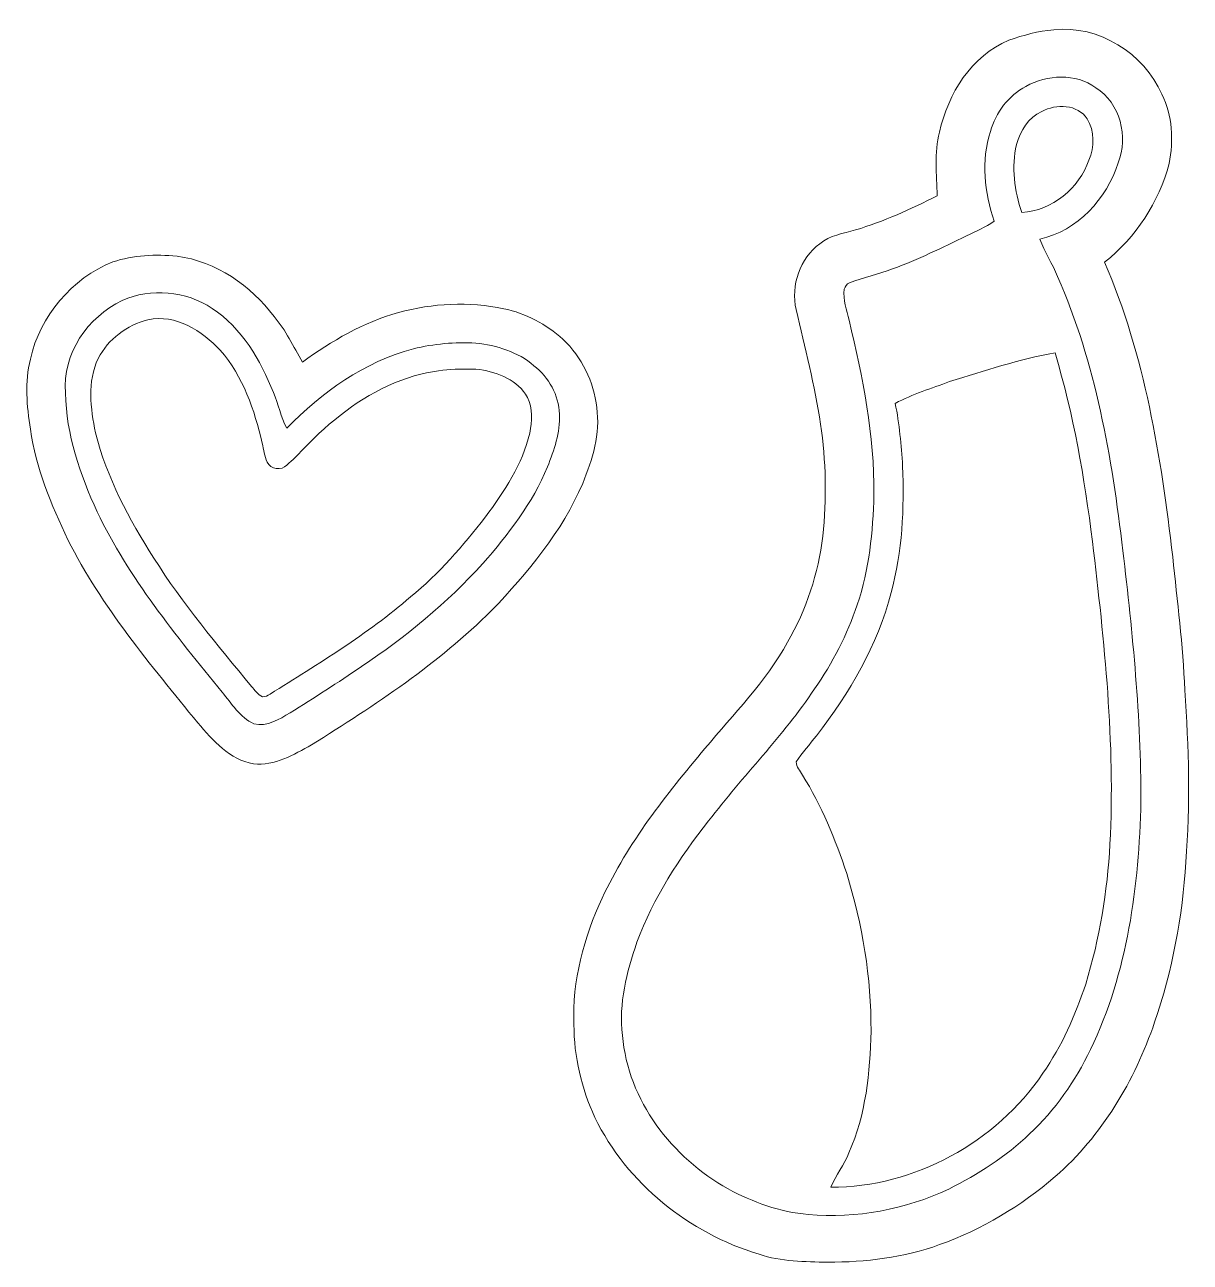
# Model space of a CAD drawing. Header units: centimetres. Extents: x -15.6 to 15.6, y -16.5 to 16.6.
import ezdxf

# ---------------------------------------------------------------- set-up
doc = ezdxf.new("R2010")
doc.units = ezdxf.units.CM
doc.header["$MEASUREMENT"] = 0
doc.layers.add('Layer 1', color=7, linetype='Continuous')

msp = doc.modelspace()

# ---------------------------------------------------------------- linework, layer by layer
at = {"layer": 'Layer 1', "color": 8, "lineweight": 9}
for points, knots in [([(10.7122, 16.16344), (11.09778, 16.30243), (11.49925, 16.4125), (11.90917, 16.4439), (11.90917, 16.4439), (13.11356, 16.57866), (14.31935, 15.81666), (14.80054, 14.72128), (14.80054, 14.72128), (15.07994, 14.15296), (15.11204, 13.48797), (14.99351, 12.87449), (14.99351, 12.87449), (14.71728, 11.84473), (14.10945, 10.89929), (13.26666, 10.24277), (13.26666, 10.24277), (14.34193, 7.75392), (14.77796, 5.052), (15.08664, 2.37581), (15.08664, 2.37581), (15.21153, 1.19084), (15.35863, 0.00726), (15.41155, -1.18371), (15.41155, -1.18371), (15.5188, -2.71124), (15.55584, -4.24688), (15.43483, -5.77476), (15.43483, -5.77476), (15.35158, -7.22962), (15.07782, -8.6753), (14.60475, -10.05396), (14.60475, -10.05396), (14.06676, -11.61218), (13.2021, -13.08785), (11.94622, -14.1737), (11.94622, -14.1737), (11.03675, -14.95475), (9.99535, -15.58975), (8.86258, -15.98943), (8.86258, -15.98943), (7.90938, -16.34046), (6.88597, -16.45511), (5.87562, -16.45934), (5.87562, -16.45934), (5.26072, -16.44171), (4.63172, -16.44171), (4.04152, -16.24697), (4.04152, -16.24697), (2.17251, -15.68076), (0.51833, -14.35961), (-0.3428, -12.59396), (-0.3428, -12.59396), (-0.69981, -11.81855), (-0.9023, -10.96942), (-0.89983, -10.11427), (-0.89983, -10.11427), (-0.95698, -8.94483), (-0.63278, -7.79054), (-0.14842, -6.73679), (-0.14842, -6.73679), (0.54162, -5.26606), (1.5562, -3.97913), (2.5976, -2.7437), (2.5976, -2.7437), (3.36031, -1.82083), (4.22567, -0.9657), (4.80141, 0.09547), (4.80141, 0.09547), (5.30658, 0.96154), (5.62232, 1.93309), (5.74544, 2.92722), (5.74544, 2.92722), (5.8481, 3.9217), (5.83117, 4.92958), (5.68441, 5.91877), (5.68441, 5.91877), (5.52954, 6.94994), (5.27131, 7.96171), (5.03248, 8.97559), (5.03248, 8.97559), (4.88995, 9.61659), (5.12596, 10.34507), (5.66571, 10.73313), (5.66571, 10.73313), (5.93135, 10.95573), (6.29013, 11.00618), (6.61292, 11.10002), (6.61292, 11.10002), (7.37457, 11.32015), (8.09423, 11.66235), (8.80226, 12.01512), (8.80226, 12.01512), (8.77862, 12.58027), (8.71653, 13.15671), (8.85976, 13.71128), (8.85976, 13.71128), (9.09083, 14.73751), (9.70643, 15.75033), (10.7122, 16.16344), (10.7122, 16.16344), (10.7122, 16.16344), (10.7122, 16.16344), (10.7122, 16.16344)], [0, 0, 0, 0, 0.03703704, 0.03703704, 0.03703704, 0.03703704, 0.07407407, 0.07407407, 0.07407407, 0.07407407, 0.11111111, 0.11111111, 0.11111111, 0.11111111, 0.14814815, 0.14814815, 0.14814815, 0.14814815, 0.18518519, 0.18518519, 0.18518519, 0.18518519, 0.22222222, 0.22222222, 0.22222222, 0.22222222, 0.25925926, 0.25925926, 0.25925926, 0.25925926, 0.2962963, 0.2962963, 0.2962963, 0.2962963, 0.33333333, 0.33333333, 0.33333333, 0.33333333, 0.37037037, 0.37037037, 0.37037037, 0.37037037, 0.40740741, 0.40740741, 0.40740741, 0.40740741, 0.44444444, 0.44444444, 0.44444444, 0.44444444, 0.48148148, 0.48148148, 0.48148148, 0.48148148, 0.51851852, 0.51851852, 0.51851852, 0.51851852, 0.55555556, 0.55555556, 0.55555556, 0.55555556, 0.59259259, 0.59259259, 0.59259259, 0.59259259, 0.62962963, 0.62962963, 0.62962963, 0.62962963, 0.66666667, 0.66666667, 0.66666667, 0.66666667, 0.7037037, 0.7037037, 0.7037037, 0.7037037, 0.74074074, 0.74074074, 0.74074074, 0.74074074, 0.77777778, 0.77777778, 0.77777778, 0.77777778, 0.81481481, 0.81481481, 0.81481481, 0.81481481, 0.85185185, 0.85185185, 0.85185185, 0.85185185, 0.88888889, 0.88888889, 0.88888889, 0.88888889, 0.92592593, 0.92592593, 0.92592593, 0.92592593, 1, 1, 1, 1]), ([(11.16693, 14.93224), (10.70197, 14.68812), (10.36048, 14.2341), (10.22043, 13.73174), (10.22043, 13.73174), (9.96572, 12.9521), (10.06238, 12.09591), (10.32308, 11.33144), (10.32308, 11.33144), (10.09131, 11.1741), (9.83061, 11.06862), (9.58084, 10.94444), (9.58084, 10.94444), (8.9349, 10.62483), (8.28368, 10.31261), (7.60811, 10.06038), (7.60811, 10.06038), (7.22922, 9.91998), (6.83411, 9.83072), (6.45523, 9.69138), (6.45523, 9.69138), (6.38503, 9.65963), (6.34234, 9.58836), (6.31659, 9.5185), (6.31659, 9.5185), (6.28131, 9.23488), (6.37691, 8.96148), (6.44429, 8.69125), (6.44429, 8.69125), (6.8133, 7.16478), (7.12551, 5.60974), (7.10998, 4.03212), (7.10998, 4.03212), (7.08705, 3.03975), (6.98016, 2.03963), (6.66584, 1.09348), (6.66584, 1.09348), (6.3875, 0.29796), (6.00932, -0.4644), (5.52213, -1.15301), (5.52213, -1.15301), (4.68993, -2.41315), (3.60408, -3.4743), (2.69568, -4.67586), (2.69568, -4.67586), (1.91322, -5.66046), (1.21895, -6.7315), (0.7808, -7.91613), (0.7808, -7.91613), (0.50246, -8.71023), (0.2915, -9.55301), (0.39627, -10.4018), (0.39627, -10.4018), (0.53668, -12.14346), (1.72236, -13.66711), (3.21743, -14.50108), (3.21743, -14.50108), (3.87925, -14.85632), (4.60209, -15.12973), (5.35738, -15.183), (5.35738, -15.183), (6.63726, -15.29694), (7.94536, -15.05564), (9.10494, -14.50425), (9.10494, -14.50425), (9.88776, -14.11655), (10.63423, -13.64136), (11.26535, -13.03423), (11.26535, -13.03423), (11.94339, -12.39499), (12.4902, -11.6217), (12.89307, -10.78315), (12.89307, -10.78315), (13.88191, -8.7254), (14.19165, -6.41329), (14.23715, -4.15234), (14.23715, -4.15234), (14.2435, -1.91502), (14.01914, 0.3149), (13.75808, 2.53457), (13.75808, 2.53457), (13.46175, 5.0266), (13.03348, 7.54261), (12.0143, 9.85329), (12.0143, 9.85329), (11.87601, 10.1969), (11.66823, 10.50841), (11.53982, 10.85625), (11.53982, 10.85625), (12.55052, 11.08167), (13.32064, 11.92763), (13.63355, 12.88895), (13.63355, 12.88895), (13.90307, 13.58675), (13.69247, 14.48986), (13.03524, 14.89555), (13.03524, 14.89555), (12.49337, 15.28996), (11.7349, 15.25362), (11.16693, 14.93224)], [0, 0, 0, 0, 0.03846154, 0.03846154, 0.03846154, 0.03846154, 0.07692308, 0.07692308, 0.07692308, 0.07692308, 0.11538462, 0.11538462, 0.11538462, 0.11538462, 0.15384615, 0.15384615, 0.15384615, 0.15384615, 0.19230769, 0.19230769, 0.19230769, 0.19230769, 0.23076923, 0.23076923, 0.23076923, 0.23076923, 0.26923077, 0.26923077, 0.26923077, 0.26923077, 0.30769231, 0.30769231, 0.30769231, 0.30769231, 0.34615385, 0.34615385, 0.34615385, 0.34615385, 0.38461538, 0.38461538, 0.38461538, 0.38461538, 0.42307692, 0.42307692, 0.42307692, 0.42307692, 0.46153846, 0.46153846, 0.46153846, 0.46153846, 0.5, 0.5, 0.5, 0.5, 0.53846154, 0.53846154, 0.53846154, 0.53846154, 0.57692308, 0.57692308, 0.57692308, 0.57692308, 0.61538462, 0.61538462, 0.61538462, 0.61538462, 0.65384615, 0.65384615, 0.65384615, 0.65384615, 0.69230769, 0.69230769, 0.69230769, 0.69230769, 0.73076923, 0.73076923, 0.73076923, 0.73076923, 0.76923077, 0.76923077, 0.76923077, 0.76923077, 0.80769231, 0.80769231, 0.80769231, 0.80769231, 0.84615385, 0.84615385, 0.84615385, 0.84615385, 0.88461538, 0.88461538, 0.88461538, 0.88461538, 0.92307692, 0.92307692, 0.92307692, 0.92307692, 1, 1, 1, 1]), ([(11.59062, 14.26338), (11.9755, 14.4694), (12.54417, 14.46093), (12.80593, 14.06688), (12.80593, 14.06688), (12.99996, 13.73844), (13.00243, 13.31335), (12.84862, 12.96762), (12.84862, 12.96762), (12.59321, 12.20351), (11.86437, 11.62495), (11.05757, 11.5618), (11.05757, 11.5618), (10.8646, 12.14459), (10.77782, 12.77783), (10.91681, 13.38214), (10.91681, 13.38214), (11.01982, 13.74479), (11.23396, 14.10533), (11.59062, 14.26338)], [0, 0, 0, 0, 0.16666667, 0.16666667, 0.16666667, 0.16666667, 0.33333333, 0.33333333, 0.33333333, 0.33333333, 0.5, 0.5, 0.5, 0.5, 0.66666667, 0.66666667, 0.66666667, 0.66666667, 1, 1, 1, 1]), ([(-13.21425, 10.247), (-12.66462, 10.43009), (-12.07266, 10.45196), (-11.5001, 10.40115), (-11.5001, 10.40115), (-10.458, 10.26041), (-9.53478, 9.6187), (-8.90754, 8.79215), (-8.90754, 8.79215), (-8.59603, 8.42489), (-8.39213, 7.98675), (-8.15153, 7.57365), (-8.15153, 7.57365), (-7.36766, 8.13562), (-6.52417, 8.63692), (-5.58719, 8.89374), (-5.58719, 8.89374), (-4.67491, 9.14845), (-3.70089, 9.18937), (-2.77238, 8.99817), (-2.77238, 8.99817), (-2.18571, 8.87152), (-1.63749, 8.58471), (-1.19405, 8.18078), (-1.19405, 8.18078), (-0.69381, 7.70418), (-0.3622, 7.05013), (-0.29412, 6.3601), (-0.29412, 6.3601), (-0.18405, 5.66407), (-0.40524, 4.97086), (-0.66806, 4.33515), (-0.66806, 4.33515), (-1.21698, 3.04116), (-2.13773, 1.94932), (-3.09905, 0.94143), (-3.09905, 0.94143), (-4.52427, -0.47357), (-6.2102, -1.5887), (-7.90918, -2.64457), (-7.90918, -2.64457), (-8.38296, -2.91021), (-8.89096, -3.21713), (-9.45928, -3.15327), (-9.45928, -3.15327), (-10.09499, -3.04568), (-10.54231, -2.52321), (-10.94342, -2.06213), (-10.94342, -2.06213), (-12.20283, -0.51167), (-13.5067, 1.03491), (-14.41369, 2.82703), (-14.41369, 2.82703), (-14.85819, 3.76824), (-15.27976, 4.74331), (-15.411, 5.78472), (-15.411, 5.78472), (-15.51612, 6.39996), (-15.56587, 7.04131), (-15.41629, 7.65338), (-15.41629, 7.65338), (-15.157, 8.80238), (-14.30962, 9.8092), (-13.21425, 10.247), (-13.21425, 10.247), (-13.21425, 10.247), (-13.21425, 10.247), (-13.21425, 10.247)], [0, 0, 0, 0, 0.05555556, 0.05555556, 0.05555556, 0.05555556, 0.11111111, 0.11111111, 0.11111111, 0.11111111, 0.16666667, 0.16666667, 0.16666667, 0.16666667, 0.22222222, 0.22222222, 0.22222222, 0.22222222, 0.27777778, 0.27777778, 0.27777778, 0.27777778, 0.33333333, 0.33333333, 0.33333333, 0.33333333, 0.38888889, 0.38888889, 0.38888889, 0.38888889, 0.44444444, 0.44444444, 0.44444444, 0.44444444, 0.5, 0.5, 0.5, 0.5, 0.55555556, 0.55555556, 0.55555556, 0.55555556, 0.61111111, 0.61111111, 0.61111111, 0.61111111, 0.66666667, 0.66666667, 0.66666667, 0.66666667, 0.72222222, 0.72222222, 0.72222222, 0.72222222, 0.77777778, 0.77777778, 0.77777778, 0.77777778, 0.83333333, 0.83333333, 0.83333333, 0.83333333, 0.88888889, 0.88888889, 0.88888889, 0.88888889, 1, 1, 1, 1]), ([(-12.96131, 9.21689), (-13.881, 8.78227), (-14.57138, 7.78673), (-14.47755, 6.7485), (-14.47755, 6.7485), (-14.4585, 5.63937), (-14.09161, 4.57292), (-13.63123, 3.57562), (-13.63123, 3.57562), (-12.78386, 1.80468), (-11.53009, 0.27433), (-10.29537, -1.23663), (-10.29537, -1.23663), (-10.04101, -1.54214), (-9.82264, -1.91467), (-9.44623, -2.0833), (-9.44623, -2.0833), (-9.09028, -2.17855), (-8.77383, -1.95665), (-8.47821, -1.79437), (-8.47821, -1.79437), (-7.84003, -1.38797), (-7.20009, -0.98368), (-6.57673, -0.55505), (-6.57673, -0.55505), (-5.39034, 0.22847), (-4.29215, 1.14779), (-3.33153, 2.19697), (-3.33153, 2.19697), (-2.65279, 2.97907), (-2.00262, 3.80987), (-1.60786, 4.77577), (-1.60786, 4.77577), (-1.43041, 5.22345), (-1.26708, 5.69405), (-1.28965, 6.183), (-1.28965, 6.183), (-1.29918, 6.68959), (-1.57752, 7.16549), (-1.9684, 7.47664), (-1.9684, 7.47664), (-2.39914, 7.846), (-2.96323, 8.01956), (-3.5185, 8.08199), (-3.5185, 8.08199), (-4.07801, 8.11093), (-4.6414, 8.05872), (-5.18644, 7.9296), (-5.18644, 7.9296), (-6.49983, 7.58494), (-7.63048, 6.7612), (-8.57169, 5.80553), (-8.57169, 5.80553), (-8.72903, 6.10892), (-8.79324, 6.449), (-8.92623, 6.76191), (-8.92623, 6.76191), (-9.27266, 7.62657), (-9.76937, 8.48452), (-10.56559, 9.00593), (-10.56559, 9.00593), (-11.26057, 9.47653), (-12.19507, 9.5566), (-12.96131, 9.21689)], [0, 0, 0, 0, 0.05882353, 0.05882353, 0.05882353, 0.05882353, 0.11764706, 0.11764706, 0.11764706, 0.11764706, 0.17647059, 0.17647059, 0.17647059, 0.17647059, 0.23529412, 0.23529412, 0.23529412, 0.23529412, 0.29411765, 0.29411765, 0.29411765, 0.29411765, 0.35294118, 0.35294118, 0.35294118, 0.35294118, 0.41176471, 0.41176471, 0.41176471, 0.41176471, 0.47058824, 0.47058824, 0.47058824, 0.47058824, 0.52941176, 0.52941176, 0.52941176, 0.52941176, 0.58823529, 0.58823529, 0.58823529, 0.58823529, 0.64705882, 0.64705882, 0.64705882, 0.64705882, 0.70588235, 0.70588235, 0.70588235, 0.70588235, 0.76470588, 0.76470588, 0.76470588, 0.76470588, 0.82352941, 0.82352941, 0.82352941, 0.82352941, 0.88235294, 0.88235294, 0.88235294, 0.88235294, 1, 1, 1, 1]), ([(-12.27657, 8.70325), (-11.52656, 8.86129), (-10.83406, 8.40655), (-10.34334, 7.88656), (-10.34334, 7.88656), (-9.73233, 7.193), (-9.42859, 6.29201), (-9.2268, 5.40513), (-9.2268, 5.40513), (-9.18376, 5.23756), (-9.16295, 5.06223), (-9.09098, 4.90311), (-9.09098, 4.90311), (-9.00455, 4.71227), (-8.70787, 4.67029), (-8.5664, 4.82269), (-8.5664, 4.82269), (-8.26583, 5.08585), (-8.0069, 5.39172), (-7.71303, 5.66195), (-7.71303, 5.66195), (-6.98243, 6.34175), (-6.13188, 6.92419), (-5.16386, 7.20218), (-5.16386, 7.20218), (-4.598, 7.37045), (-4.00005, 7.41173), (-3.41267, 7.37327), (-3.41267, 7.37327), (-2.92302, 7.29531), (-2.39526, 7.08999), (-2.14514, 6.63068), (-2.14514, 6.63068), (-1.99803, 6.33893), (-2.01003, 5.98897), (-2.08058, 5.67712), (-2.08058, 5.67712), (-2.27602, 4.84385), (-2.76462, 4.11677), (-3.26592, 3.43768), (-3.26592, 3.43768), (-3.86317, 2.66828), (-4.50381, 1.9225), (-5.26228, 1.30585), (-5.26228, 1.30585), (-6.41552, 0.30677), (-7.72785, -0.48062), (-9.01408, -1.29308), (-9.01408, -1.29308), (-9.07687, -1.32906), (-9.14496, -1.36575), (-9.21975, -1.36363), (-9.21975, -1.36363), (-9.3478, -1.31354), (-9.41871, -1.1823), (-9.51114, -1.08811), (-9.51114, -1.08811), (-10.41954, 0.02279), (-11.35229, 1.12064), (-12.1164, 2.33913), (-12.1164, 2.33913), (-12.77857, 3.37842), (-13.38041, 4.48085), (-13.67392, 5.68629), (-13.67392, 5.68629), (-13.8115, 6.33752), (-13.90217, 7.04907), (-13.60336, 7.67208), (-13.60336, 7.67208), (-13.33772, 8.1836), (-12.83254, 8.5646), (-12.27657, 8.70325)], [0, 0, 0, 0, 0.05263158, 0.05263158, 0.05263158, 0.05263158, 0.10526316, 0.10526316, 0.10526316, 0.10526316, 0.15789474, 0.15789474, 0.15789474, 0.15789474, 0.21052632, 0.21052632, 0.21052632, 0.21052632, 0.26315789, 0.26315789, 0.26315789, 0.26315789, 0.31578947, 0.31578947, 0.31578947, 0.31578947, 0.36842105, 0.36842105, 0.36842105, 0.36842105, 0.42105263, 0.42105263, 0.42105263, 0.42105263, 0.47368421, 0.47368421, 0.47368421, 0.47368421, 0.52631579, 0.52631579, 0.52631579, 0.52631579, 0.57894737, 0.57894737, 0.57894737, 0.57894737, 0.63157895, 0.63157895, 0.63157895, 0.63157895, 0.68421053, 0.68421053, 0.68421053, 0.68421053, 0.73684211, 0.73684211, 0.73684211, 0.73684211, 0.78947368, 0.78947368, 0.78947368, 0.78947368, 0.84210526, 0.84210526, 0.84210526, 0.84210526, 0.89473684, 0.89473684, 0.89473684, 0.89473684, 1, 1, 1, 1]), ([(9.1314, 7.05225), (10.0578, 7.34364), (10.98595, 7.64809), (11.94445, 7.81742), (11.94445, 7.81742), (12.44187, 6.17559), (12.73079, 4.48085), (12.94599, 2.78152), (12.94599, 2.78152), (13.26349, 0.10251), (13.55382, -2.59624), (13.41201, -5.2971), (13.41201, -5.2971), (13.33933, -6.56075), (13.1386, -7.82017), (12.7636, -9.03089), (12.7636, -9.03089), (12.48491, -9.86875), (12.12966, -10.68931), (11.61954, -11.41427), (11.61954, -11.41427), (10.37071, -13.25718), (8.19195, -14.46686), (5.95464, -14.4531), (5.95464, -14.4531), (6.08834, -14.13278), (6.32117, -13.86396), (6.44288, -13.53764), (6.44288, -13.53764), (6.89056, -12.51846), (7.01191, -11.39275), (7.03132, -10.28997), (7.03132, -10.28997), (7.04507, -8.86333), (6.79848, -7.4434), (6.38362, -6.08133), (6.38362, -6.08133), (6.07882, -5.16869), (5.71369, -4.26805), (5.19899, -3.45172), (5.19899, -3.45172), (5.14501, -3.33495), (5.03283, -3.23476), (5.03212, -3.1), (5.03212, -3.1), (5.19264, -2.85306), (5.39654, -2.63751), (5.57328, -2.40256), (5.57328, -2.40256), (6.46123, -1.26415), (7.20206, 0.01679), (7.56965, 1.42156), (7.56965, 1.42156), (7.8681, 2.5187), (7.92032, 3.66664), (7.87657, 4.79728), (7.87657, 4.79728), (7.83706, 5.35785), (7.79296, 5.92089), (7.67619, 6.47122), (7.67619, 6.47122), (8.13868, 6.71746), (8.64351, 6.86739), (9.1314, 7.05225)], [0, 0, 0, 0, 0.05882353, 0.05882353, 0.05882353, 0.05882353, 0.11764706, 0.11764706, 0.11764706, 0.11764706, 0.17647059, 0.17647059, 0.17647059, 0.17647059, 0.23529412, 0.23529412, 0.23529412, 0.23529412, 0.29411765, 0.29411765, 0.29411765, 0.29411765, 0.35294118, 0.35294118, 0.35294118, 0.35294118, 0.41176471, 0.41176471, 0.41176471, 0.41176471, 0.47058824, 0.47058824, 0.47058824, 0.47058824, 0.52941176, 0.52941176, 0.52941176, 0.52941176, 0.58823529, 0.58823529, 0.58823529, 0.58823529, 0.64705882, 0.64705882, 0.64705882, 0.64705882, 0.70588235, 0.70588235, 0.70588235, 0.70588235, 0.76470588, 0.76470588, 0.76470588, 0.76470588, 0.82352941, 0.82352941, 0.82352941, 0.82352941, 0.88235294, 0.88235294, 0.88235294, 0.88235294, 1, 1, 1, 1])]:
    msp.add_open_spline(points, degree=3, knots=knots, dxfattribs=at)

doc.saveas('drawing.dxf')
